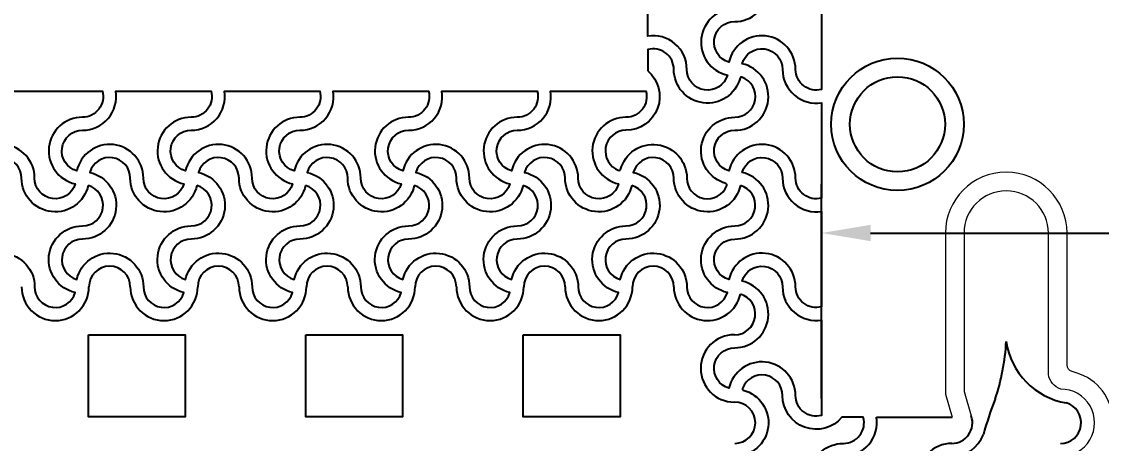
# Model space of a CAD drawing. Header units: millimetres. Extents: x 24 to 345, y 12 to 201.
# Drawn here: x 58.971 to 62.945, y 31.718 to 33.27 of the extents above; entities that cross this region are included whole.
import ezdxf

# ---------------------------------------------------------------- set-up
doc = ezdxf.new("R2010")
doc.units = ezdxf.units.MM
doc.header["$MEASUREMENT"] = 0
doc.layers.add('5th metal (rf+ground)', color=240, linetype='Continuous')
doc.styles.get("Standard").update_dxf_attribs({"font": 'arial.ttf'})
doc.dimstyles.get("Standard").update_dxf_attribs({"dimtxt": 0.18, "dimasz": 0.18, "dimexe": 0.18, "dimexo": 0.0625, "dimgap": 0.09, "dimtad": 0, "dimtih": 1, "dimtoh": 1, "dimdec": 4, "dimzin": 0, "dimdsep": 46, "dimtxsty": 'Standard', "dimcen": 0.09, "dimadec": 0, "dimazin": 0, "dimtfac": 1, "dimtdec": 4, "dimtofl": 0, "dimtmove": 0, "dimatfit": 3, "dimfxl": 1, "dimtolj": 1, "dimtzin": 0, "dimarcsym": 0})

# ---------------------------------------------------------------- blocks, each defined once
blk = doc.blocks.new('*D12')
at = {"color": 0, "lineweight": -2, "transparency": 16777216}
for p, q in [((61.9153, 31.8834), (61.9153, 32.6723)), ((65.6686, 31.8767), (65.6686, 32.6723)), ((62.0953, 32.4923), (63.3284, 32.4923)), ((65.4886, 32.4923), (64.2555, 32.4923))]:
    blk.add_line(p, q, dxfattribs=at)
at = {"color": 0, "transparency": 16777216}
for points in [[(62.0953, 32.5223), (62.0953, 32.4623), (61.9153, 32.4923)], [(65.4886, 32.5223), (65.4886, 32.4623), (65.6686, 32.4923)]]:
    blk.add_solid(points, dxfattribs=at)
at = {"layer": 'Defpoints', "color": 0, "transparency": 16777216}
for p in [(65.6686, 32.4923), (61.9153, 31.8209), (65.6686, 31.8142)]:
    blk.add_point(p, dxfattribs=at)
at = {"color": 0, "transparency": 16777216, "insert": (63.792, 32.4923), "char_height": 0.18, "attachment_point": 5}
blk.add_mtext('\\A1;3.7533', dxfattribs=at)

msp = doc.modelspace()

# ---------------------------------------------------------------- linework, layer by layer
at = {"layer": '5th metal (rf+ground)'}
msp.add_line((62.11655, 31.81421), (62.39588, 31.81421), dxfattribs=at)
msp.add_line((62.11655, 31.81421), (62.39588, 31.81421), dxfattribs=at)
msp.add_line((62.11655, 31.81421), (62.39588, 31.81421), dxfattribs=at)
msp.add_line((62.11655, 31.81421), (62.39588, 31.81421), dxfattribs=at)
for points in [[(61.4193, 33.09421, 0.4624981), (61.2753, 33.21659), (61.2753, 33.56753, -0.4945431), (61.3713, 33.49421, 0.8959788), (61.61633, 33.46724, -0.8687853), (61.5953, 33.31821, 0.8959788), (61.56833, 33.07318, -0.8687853)], [(61.4193, 33.09421, 0.4624981), (61.2753, 33.21659), (61.2753, 33.56753, -0.4945431), (61.3713, 33.49421, 0.8959788), (61.61633, 33.46724, -0.8687853), (61.5953, 33.31821, 0.8959788), (61.56833, 33.07318, -0.8687853)], [(61.4193, 33.09421, 0.4624981), (61.2753, 33.21659), (61.2753, 33.56753, -0.4945431), (61.3713, 33.49421, 0.8959788), (61.61633, 33.46724, -0.8687853), (61.5953, 33.31821, 0.8959788), (61.56833, 33.07318, -0.8687853)], [(61.4193, 33.09421, 0.4624981), (61.2753, 33.21659), (61.2753, 33.56753, -0.4945431), (61.3713, 33.49421, 0.8959788), (61.61633, 33.46724, -0.8687853), (61.5953, 33.31821, 0.8959788), (61.56833, 33.07318, -0.8687853)], [(61.7713, 33.49421, 0.4624981), (61.9153, 33.37183), (61.9153, 33.02089, -0.4945431), (61.8193, 33.09421, 0.8959788), (61.57427, 33.12118, -0.8687853), (61.5953, 33.27021, 0.8959788), (61.62227, 33.51524, -0.8687853)], [(61.7713, 33.49421, 0.4624981), (61.9153, 33.37183), (61.9153, 33.02089, -0.4945431), (61.8193, 33.09421, 0.8959788), (61.57427, 33.12118, -0.8687853), (61.5953, 33.27021, 0.8959788), (61.62227, 33.51524, -0.8687853)], [(61.7713, 33.49421, 0.4624981), (61.9153, 33.37183), (61.9153, 33.02089, -0.4945431), (61.8193, 33.09421, 0.8959788), (61.57427, 33.12118, -0.8687853), (61.5953, 33.27021, 0.8959788), (61.62227, 33.51524, -0.8687853)], [(61.7713, 33.49421, 0.4624981), (61.9153, 33.37183), (61.9153, 33.02089, -0.4945431), (61.8193, 33.09421, 0.8959788), (61.57427, 33.12118, -0.8687853), (61.5953, 33.27021, 0.8959788), (61.62227, 33.51524, -0.8687853)], [(61.2753, 33.08895, -0.6990522), (61.1953, 32.87021, 0.8396467), (61.1694, 32.72276, 0.3140027), (61.17531, 32.72548, -0.8800119), (61.4193, 32.69421, 0.8296244), (61.56612, 32.66663, 0.3532589), (61.56277, 32.67455, -0.8753594), (61.5953, 32.91821, 0.8341201), (61.62213, 33.06532, 0.111244), (61.61899, 33.06589, 0.2790122), (61.61511, 33.06226, -0.8774938), (61.3713, 33.09421, 0.4945431), (61.2753, 33.16753)], [(61.2753, 33.08895, -0.6990522), (61.1953, 32.87021, 0.8396467), (61.1694, 32.72276, 0.3140027), (61.17531, 32.72548, -0.8800119), (61.4193, 32.69421, 0.8296244), (61.56612, 32.66663, 0.3532589), (61.56277, 32.67455, -0.8753594), (61.5953, 32.91821, 0.8341201), (61.62213, 33.06532, 0.111244), (61.61899, 33.06589, 0.2790122), (61.61511, 33.06226, -0.8774938), (61.3713, 33.09421, 0.4945431), (61.2753, 33.16753)], [(61.2753, 33.08895, -0.6990522), (61.1953, 32.87021, 0.8396467), (61.1694, 32.72276, 0.3140027), (61.17531, 32.72548, -0.8800119), (61.4193, 32.69421, 0.8296244), (61.56612, 32.66663, 0.3532589), (61.56277, 32.67455, -0.8753594), (61.5953, 32.91821, 0.8341201), (61.62213, 33.06532, 0.111244), (61.61899, 33.06589, 0.2790122), (61.61511, 33.06226, -0.8774938), (61.3713, 33.09421, 0.4945431), (61.2753, 33.16753)], [(61.2753, 33.08895, -0.6990522), (61.1953, 32.87021, 0.8396467), (61.1694, 32.72276, 0.3140027), (61.17531, 32.72548, -0.8800119), (61.4193, 32.69421, 0.8296244), (61.56612, 32.66663, 0.3532589), (61.56277, 32.67455, -0.8753594), (61.5953, 32.91821, 0.8341201), (61.62213, 33.06532, 0.111244), (61.61899, 33.06589, 0.2790122), (61.61511, 33.06226, -0.8774938), (61.3713, 33.09421, 0.4945431), (61.2753, 33.16753)], [(61.7713, 33.09421, 0.4624981), (61.9153, 32.97183), (61.9153, 32.62089, -0.4945431), (61.8193, 32.69421, 0.8959788), (61.57427, 32.72118, -0.8687853), (61.5953, 32.87021, 0.8959788), (61.62227, 33.11524, -0.8687853)], [(61.7713, 33.09421, 0.4624981), (61.9153, 32.97183), (61.9153, 32.62089, -0.4945431), (61.8193, 32.69421, 0.8959788), (61.57427, 32.72118, -0.8687853), (61.5953, 32.87021, 0.8959788), (61.62227, 33.11524, -0.8687853)], [(61.7713, 33.09421, 0.4624981), (61.9153, 32.97183), (61.9153, 32.62089, -0.4945431), (61.8193, 32.69421, 0.8959788), (61.57427, 32.72118, -0.8687853), (61.5953, 32.87021, 0.8959788), (61.62227, 33.11524, -0.8687853)], [(61.7713, 33.09421, 0.4624981), (61.9153, 32.97183), (61.9153, 32.62089, -0.4945431), (61.8193, 32.69421, 0.8959788), (61.57427, 32.72118, -0.8687853), (61.5953, 32.87021, 0.8959788), (61.62227, 33.11524, -0.8687853)], [(58.7953, 32.87021, 0.4624981), (58.91767, 33.01421), (59.26862, 33.01421, -0.4945431), (59.1953, 32.91821, 0.8959788), (59.16833, 32.67318, -0.8687853), (59.0193, 32.69421, 0.8959788), (58.77427, 32.72118, -0.8687853)], [(58.7953, 32.87021, 0.4624981), (58.91767, 33.01421), (59.26862, 33.01421, -0.4945431), (59.1953, 32.91821, 0.8959788), (59.16833, 32.67318, -0.8687853), (59.0193, 32.69421, 0.8959788), (58.77427, 32.72118, -0.8687853)], [(58.7953, 32.87021, 0.4624981), (58.91767, 33.01421), (59.26862, 33.01421, -0.4945431), (59.1953, 32.91821, 0.8959788), (59.16833, 32.67318, -0.8687853), (59.0193, 32.69421, 0.8959788), (58.77427, 32.72118, -0.8687853)], [(58.7953, 32.87021, 0.4624981), (58.91767, 33.01421), (59.26862, 33.01421, -0.4945431), (59.1953, 32.91821, 0.8959788), (59.16833, 32.67318, -0.8687853), (59.0193, 32.69421, 0.8959788), (58.77427, 32.72118, -0.8687853)], [(59.1953, 32.87021, 0.4624981), (59.31767, 33.01421), (59.66862, 33.01421, -0.4945431), (59.5953, 32.91821, 0.8959788), (59.56833, 32.67318, -0.8687853), (59.4193, 32.69421, 0.8959788), (59.17427, 32.72118, -0.8687853)], [(59.1953, 32.87021, 0.4624981), (59.31767, 33.01421), (59.66862, 33.01421, -0.4945431), (59.5953, 32.91821, 0.8959788), (59.56833, 32.67318, -0.8687853), (59.4193, 32.69421, 0.8959788), (59.17427, 32.72118, -0.8687853)], [(59.1953, 32.87021, 0.4624981), (59.31767, 33.01421), (59.66862, 33.01421, -0.4945431), (59.5953, 32.91821, 0.8959788), (59.56833, 32.67318, -0.8687853), (59.4193, 32.69421, 0.8959788), (59.17427, 32.72118, -0.8687853)], [(59.1953, 32.87021, 0.4624981), (59.31767, 33.01421), (59.66862, 33.01421, -0.4945431), (59.5953, 32.91821, 0.8959788), (59.56833, 32.67318, -0.8687853), (59.4193, 32.69421, 0.8959788), (59.17427, 32.72118, -0.8687853)], [(59.5953, 32.87021, 0.4624981), (59.71767, 33.01421), (60.06862, 33.01421, -0.4945431), (59.9953, 32.91821, 0.8959788), (59.96833, 32.67318, -0.8687853), (59.8193, 32.69421, 0.8959788), (59.57427, 32.72118, -0.8687853)], [(59.5953, 32.87021, 0.4624981), (59.71767, 33.01421), (60.06862, 33.01421, -0.4945431), (59.9953, 32.91821, 0.8959788), (59.96833, 32.67318, -0.8687853), (59.8193, 32.69421, 0.8959788), (59.57427, 32.72118, -0.8687853)], [(59.5953, 32.87021, 0.4624981), (59.71767, 33.01421), (60.06862, 33.01421, -0.4945431), (59.9953, 32.91821, 0.8959788), (59.96833, 32.67318, -0.8687853), (59.8193, 32.69421, 0.8959788), (59.57427, 32.72118, -0.8687853)], [(59.5953, 32.87021, 0.4624981), (59.71767, 33.01421), (60.06862, 33.01421, -0.4945431), (59.9953, 32.91821, 0.8959788), (59.96833, 32.67318, -0.8687853), (59.8193, 32.69421, 0.8959788), (59.57427, 32.72118, -0.8687853)], [(59.9953, 32.87021, 0.4624981), (60.11767, 33.01421), (60.46862, 33.01421, -0.4945431), (60.3953, 32.91821, 0.8959788), (60.36833, 32.67318, -0.8687853), (60.2193, 32.69421, 0.8959788), (59.97427, 32.72118, -0.8687853)], [(59.9953, 32.87021, 0.4624981), (60.11767, 33.01421), (60.46862, 33.01421, -0.4945431), (60.3953, 32.91821, 0.8959788), (60.36833, 32.67318, -0.8687853), (60.2193, 32.69421, 0.8959788), (59.97427, 32.72118, -0.8687853)], [(59.9953, 32.87021, 0.4624981), (60.11767, 33.01421), (60.46862, 33.01421, -0.4945431), (60.3953, 32.91821, 0.8959788), (60.36833, 32.67318, -0.8687853), (60.2193, 32.69421, 0.8959788), (59.97427, 32.72118, -0.8687853)], [(59.9953, 32.87021, 0.4624981), (60.11767, 33.01421), (60.46862, 33.01421, -0.4945431), (60.3953, 32.91821, 0.8959788), (60.36833, 32.67318, -0.8687853), (60.2193, 32.69421, 0.8959788), (59.97427, 32.72118, -0.8687853)], [(60.3953, 32.87021, 0.4624981), (60.51767, 33.01421), (60.86862, 33.01421, -0.4945431), (60.7953, 32.91821, 0.8959788), (60.76833, 32.67318, -0.8687853), (60.6193, 32.69421, 0.8959788), (60.37427, 32.72118, -0.8687853)], [(60.3953, 32.87021, 0.4624981), (60.51767, 33.01421), (60.86862, 33.01421, -0.4945431), (60.7953, 32.91821, 0.8959788), (60.76833, 32.67318, -0.8687853), (60.6193, 32.69421, 0.8959788), (60.37427, 32.72118, -0.8687853)], [(60.3953, 32.87021, 0.4624981), (60.51767, 33.01421), (60.86862, 33.01421, -0.4945431), (60.7953, 32.91821, 0.8959788), (60.76833, 32.67318, -0.8687853), (60.6193, 32.69421, 0.8959788), (60.37427, 32.72118, -0.8687853)], [(60.3953, 32.87021, 0.4624981), (60.51767, 33.01421), (60.86862, 33.01421, -0.4945431), (60.7953, 32.91821, 0.8959788), (60.76833, 32.67318, -0.8687853), (60.6193, 32.69421, 0.8959788), (60.37427, 32.72118, -0.8687853)], [(60.7953, 32.87021, 0.4624981), (60.91767, 33.01421), (61.26862, 33.01421, -0.4945431), (61.1953, 32.91821, 0.8959788), (61.16833, 32.67318, -0.8687853), (61.0193, 32.69421, 0.8959788), (60.77427, 32.72118, -0.8687853)], [(60.7953, 32.87021, 0.4624981), (60.91767, 33.01421), (61.26862, 33.01421, -0.4945431), (61.1953, 32.91821, 0.8959788), (61.16833, 32.67318, -0.8687853), (61.0193, 32.69421, 0.8959788), (60.77427, 32.72118, -0.8687853)], [(60.7953, 32.87021, 0.4624981), (60.91767, 33.01421), (61.26862, 33.01421, -0.4945431), (61.1953, 32.91821, 0.8959788), (61.16833, 32.67318, -0.8687853), (61.0193, 32.69421, 0.8959788), (60.77427, 32.72118, -0.8687853)], [(60.7953, 32.87021, 0.4624981), (60.91767, 33.01421), (61.26862, 33.01421, -0.4945431), (61.1953, 32.91821, 0.8959788), (61.16833, 32.67318, -0.8687853), (61.0193, 32.69421, 0.8959788), (60.77427, 32.72118, -0.8687853)], [(59.21633, 32.66724, -0.8959788), (58.9713, 32.69421, 0.8687853), (58.82227, 32.71524, -0.8959788), (58.7953, 32.47021, 0.8687853), (58.77427, 32.32118, -0.8959788), (59.0193, 32.29421, 0.8687853), (59.16833, 32.27318, -0.8959788), (59.1953, 32.51821, 0.8687853)], [(59.21633, 32.66724, -0.8959788), (58.9713, 32.69421, 0.8687853), (58.82227, 32.71524, -0.8959788), (58.7953, 32.47021, 0.8687853), (58.77427, 32.32118, -0.8959788), (59.0193, 32.29421, 0.8687853), (59.16833, 32.27318, -0.8959788), (59.1953, 32.51821, 0.8687853)], [(59.21633, 32.66724, -0.8959788), (58.9713, 32.69421, 0.8687853), (58.82227, 32.71524, -0.8959788), (58.7953, 32.47021, 0.8687853), (58.77427, 32.32118, -0.8959788), (59.0193, 32.29421, 0.8687853), (59.16833, 32.27318, -0.8959788), (59.1953, 32.51821, 0.8687853)], [(59.21633, 32.66724, -0.8959788), (58.9713, 32.69421, 0.8687853), (58.82227, 32.71524, -0.8959788), (58.7953, 32.47021, 0.8687853), (58.77427, 32.32118, -0.8959788), (59.0193, 32.29421, 0.8687853), (59.16833, 32.27318, -0.8959788), (59.1953, 32.51821, 0.8687853)], [(59.61633, 32.66724, -0.8959788), (59.3713, 32.69421, 0.8687853), (59.22227, 32.71524, -0.8959788), (59.1953, 32.47021, 0.8687853), (59.17427, 32.32118, -0.8959788), (59.4193, 32.29421, 0.8687853), (59.56833, 32.27318, -0.8959788), (59.5953, 32.51821, 0.8687853)], [(59.61633, 32.66724, -0.8959788), (59.3713, 32.69421, 0.8687853), (59.22227, 32.71524, -0.8959788), (59.1953, 32.47021, 0.8687853), (59.17427, 32.32118, -0.8959788), (59.4193, 32.29421, 0.8687853), (59.56833, 32.27318, -0.8959788), (59.5953, 32.51821, 0.8687853)], [(59.61633, 32.66724, -0.8959788), (59.3713, 32.69421, 0.8687853), (59.22227, 32.71524, -0.8959788), (59.1953, 32.47021, 0.8687853), (59.17427, 32.32118, -0.8959788), (59.4193, 32.29421, 0.8687853), (59.56833, 32.27318, -0.8959788), (59.5953, 32.51821, 0.8687853)], [(59.61633, 32.66724, -0.8959788), (59.3713, 32.69421, 0.8687853), (59.22227, 32.71524, -0.8959788), (59.1953, 32.47021, 0.8687853), (59.17427, 32.32118, -0.8959788), (59.4193, 32.29421, 0.8687853), (59.56833, 32.27318, -0.8959788), (59.5953, 32.51821, 0.8687853)], [(60.01633, 32.66724, -0.8959788), (59.7713, 32.69421, 0.8687853), (59.62227, 32.71524, -0.8959788), (59.5953, 32.47021, 0.8687853), (59.57427, 32.32118, -0.8959788), (59.8193, 32.29421, 0.8687853), (59.96833, 32.27318, -0.8959788), (59.9953, 32.51821, 0.8687853)], [(60.01633, 32.66724, -0.8959788), (59.7713, 32.69421, 0.8687853), (59.62227, 32.71524, -0.8959788), (59.5953, 32.47021, 0.8687853), (59.57427, 32.32118, -0.8959788), (59.8193, 32.29421, 0.8687853), (59.96833, 32.27318, -0.8959788), (59.9953, 32.51821, 0.8687853)], [(60.01633, 32.66724, -0.8959788), (59.7713, 32.69421, 0.8687853), (59.62227, 32.71524, -0.8959788), (59.5953, 32.47021, 0.8687853), (59.57427, 32.32118, -0.8959788), (59.8193, 32.29421, 0.8687853), (59.96833, 32.27318, -0.8959788), (59.9953, 32.51821, 0.8687853)], [(60.01633, 32.66724, -0.8959788), (59.7713, 32.69421, 0.8687853), (59.62227, 32.71524, -0.8959788), (59.5953, 32.47021, 0.8687853), (59.57427, 32.32118, -0.8959788), (59.8193, 32.29421, 0.8687853), (59.96833, 32.27318, -0.8959788), (59.9953, 32.51821, 0.8687853)], [(60.41633, 32.66724, -0.8959788), (60.1713, 32.69421, 0.8687853), (60.02227, 32.71524, -0.8959788), (59.9953, 32.47021, 0.8687853), (59.97427, 32.32118, -0.8959788), (60.2193, 32.29421, 0.8687853), (60.36833, 32.27318, -0.8959788), (60.3953, 32.51821, 0.8687853)], [(60.41633, 32.66724, -0.8959788), (60.1713, 32.69421, 0.8687853), (60.02227, 32.71524, -0.8959788), (59.9953, 32.47021, 0.8687853), (59.97427, 32.32118, -0.8959788), (60.2193, 32.29421, 0.8687853), (60.36833, 32.27318, -0.8959788), (60.3953, 32.51821, 0.8687853)], [(60.41633, 32.66724, -0.8959788), (60.1713, 32.69421, 0.8687853), (60.02227, 32.71524, -0.8959788), (59.9953, 32.47021, 0.8687853), (59.97427, 32.32118, -0.8959788), (60.2193, 32.29421, 0.8687853), (60.36833, 32.27318, -0.8959788), (60.3953, 32.51821, 0.8687853)], [(60.41633, 32.66724, -0.8959788), (60.1713, 32.69421, 0.8687853), (60.02227, 32.71524, -0.8959788), (59.9953, 32.47021, 0.8687853), (59.97427, 32.32118, -0.8959788), (60.2193, 32.29421, 0.8687853), (60.36833, 32.27318, -0.8959788), (60.3953, 32.51821, 0.8687853)], [(60.81633, 32.66724, -0.8959788), (60.5713, 32.69421, 0.8687853), (60.42227, 32.71524, -0.8959788), (60.3953, 32.47021, 0.8687853), (60.37427, 32.32118, -0.8959788), (60.6193, 32.29421, 0.8687853), (60.76833, 32.27318, -0.8959788), (60.7953, 32.51821, 0.8687853)], [(60.81633, 32.66724, -0.8959788), (60.5713, 32.69421, 0.8687853), (60.42227, 32.71524, -0.8959788), (60.3953, 32.47021, 0.8687853), (60.37427, 32.32118, -0.8959788), (60.6193, 32.29421, 0.8687853), (60.76833, 32.27318, -0.8959788), (60.7953, 32.51821, 0.8687853)], [(60.81633, 32.66724, -0.8959788), (60.5713, 32.69421, 0.8687853), (60.42227, 32.71524, -0.8959788), (60.3953, 32.47021, 0.8687853), (60.37427, 32.32118, -0.8959788), (60.6193, 32.29421, 0.8687853), (60.76833, 32.27318, -0.8959788), (60.7953, 32.51821, 0.8687853)], [(60.81633, 32.66724, -0.8959788), (60.5713, 32.69421, 0.8687853), (60.42227, 32.71524, -0.8959788), (60.3953, 32.47021, 0.8687853), (60.37427, 32.32118, -0.8959788), (60.6193, 32.29421, 0.8687853), (60.76833, 32.27318, -0.8959788), (60.7953, 32.51821, 0.8687853)], [(61.21633, 32.66724, -0.8959788), (60.9713, 32.69421, 0.8687853), (60.82227, 32.71524, -0.8959788), (60.7953, 32.47021, 0.8687853), (60.77427, 32.32118, -0.8959788), (61.0193, 32.29421, 0.8687853), (61.16833, 32.27318, -0.8959788), (61.1953, 32.51821, 0.8687853)], [(61.21633, 32.66724, -0.8959788), (60.9713, 32.69421, 0.8687853), (60.82227, 32.71524, -0.8959788), (60.7953, 32.47021, 0.8687853), (60.77427, 32.32118, -0.8959788), (61.0193, 32.29421, 0.8687853), (61.16833, 32.27318, -0.8959788), (61.1953, 32.51821, 0.8687853)], [(61.21633, 32.66724, -0.8959788), (60.9713, 32.69421, 0.8687853), (60.82227, 32.71524, -0.8959788), (60.7953, 32.47021, 0.8687853), (60.77427, 32.32118, -0.8959788), (61.0193, 32.29421, 0.8687853), (61.16833, 32.27318, -0.8959788), (61.1953, 32.51821, 0.8687853)], [(61.21633, 32.66724, -0.8959788), (60.9713, 32.69421, 0.8687853), (60.82227, 32.71524, -0.8959788), (60.7953, 32.47021, 0.8687853), (60.77427, 32.32118, -0.8959788), (61.0193, 32.29421, 0.8687853), (61.16833, 32.27318, -0.8959788), (61.1953, 32.51821, 0.8687853)], [(61.61633, 32.66724, -0.8959788), (61.3713, 32.69421, 0.8687853), (61.22227, 32.71524, -0.8959788), (61.1953, 32.47021, 0.8687853), (61.17427, 32.32118, -0.8959788), (61.4193, 32.29421, 0.8687853), (61.56833, 32.27318, -0.8959788), (61.5953, 32.51821, 0.8687853)], [(61.61633, 32.66724, -0.8959788), (61.3713, 32.69421, 0.8687853), (61.22227, 32.71524, -0.8959788), (61.1953, 32.47021, 0.8687853), (61.17427, 32.32118, -0.8959788), (61.4193, 32.29421, 0.8687853), (61.56833, 32.27318, -0.8959788), (61.5953, 32.51821, 0.8687853)], [(61.61633, 32.66724, -0.8959788), (61.3713, 32.69421, 0.8687853), (61.22227, 32.71524, -0.8959788), (61.1953, 32.47021, 0.8687853), (61.17427, 32.32118, -0.8959788), (61.4193, 32.29421, 0.8687853), (61.56833, 32.27318, -0.8959788), (61.5953, 32.51821, 0.8687853)], [(61.61633, 32.66724, -0.8959788), (61.3713, 32.69421, 0.8687853), (61.22227, 32.71524, -0.8959788), (61.1953, 32.47021, 0.8687853), (61.17427, 32.32118, -0.8959788), (61.4193, 32.29421, 0.8687853), (61.56833, 32.27318, -0.8959788), (61.5953, 32.51821, 0.8687853)], [(61.7713, 32.69421, 0.4624981), (61.9153, 32.57183), (61.9153, 32.22089, -0.4945431), (61.8193, 32.29421, 0.8959788), (61.57427, 32.32118, -0.8687853), (61.5953, 32.47021, 0.8959788), (61.62227, 32.71524, -0.8687853)], [(61.7713, 32.69421, 0.4624981), (61.9153, 32.57183), (61.9153, 32.22089, -0.4945431), (61.8193, 32.29421, 0.8959788), (61.57427, 32.32118, -0.8687853), (61.5953, 32.47021, 0.8959788), (61.62227, 32.71524, -0.8687853)], [(61.7713, 32.69421, 0.4624981), (61.9153, 32.57183), (61.9153, 32.22089, -0.4945431), (61.8193, 32.29421, 0.8959788), (61.57427, 32.32118, -0.8687853), (61.5953, 32.47021, 0.8959788), (61.62227, 32.71524, -0.8687853)], [(61.7713, 32.69421, 0.4624981), (61.9153, 32.57183), (61.9153, 32.22089, -0.4945431), (61.8193, 32.29421, 0.8959788), (61.57427, 32.32118, -0.8687853), (61.5953, 32.47021, 0.8959788), (61.62227, 32.71524, -0.8687853)], [(61.7713, 32.29421, 0.4624981), (61.9153, 32.17183), (61.9153, 31.82089, -0.4945431), (61.8193, 31.89421, 0.8959788), (61.57427, 31.92118, -0.8687853), (61.5953, 32.07021, 0.8959788), (61.62227, 32.31524, -0.8687853)], [(61.7713, 32.29421, 0.4624981), (61.9153, 32.17183), (61.9153, 31.82089, -0.4945431), (61.8193, 31.89421, 0.8959788), (61.57427, 31.92118, -0.8687853), (61.5953, 32.07021, 0.8959788), (61.62227, 32.31524, -0.8687853)], [(61.7713, 32.29421, 0.4624981), (61.9153, 32.17183), (61.9153, 31.82089, -0.4945431), (61.8193, 31.89421, 0.8959788), (61.57427, 31.92118, -0.8687853), (61.5953, 32.07021, 0.8959788), (61.62227, 32.31524, -0.8687853)], [(61.7713, 32.29421, 0.4624981), (61.9153, 32.17183), (61.9153, 31.82089, -0.4945431), (61.8193, 31.89421, 0.8959788), (61.57427, 31.92118, -0.8687853), (61.5953, 32.07021, 0.8959788), (61.62227, 32.31524, -0.8687853)], [(61.99004, 31.81421, -0.6990522), (61.7713, 31.89421, 0.8396467), (61.62385, 31.92011, 0.3140027), (61.62657, 31.9142, -0.8800119), (61.5953, 31.67021, 0.8296244), (61.56772, 31.52339, 0.3532589), (61.57564, 31.52674, -0.8753594), (61.8193, 31.49421, 0.8341201), (61.96641, 31.46738, 0.111244), (61.96698, 31.47052, 0.2790122), (61.96334, 31.4744, -0.8774938), (61.9953, 31.71821, 0.4945431), (62.06862, 31.81421)], [(61.99004, 31.81421, -0.6990522), (61.7713, 31.89421, 0.8396467), (61.62385, 31.92011, 0.3140027), (61.62657, 31.9142, -0.8800119), (61.5953, 31.67021, 0.8296244), (61.56772, 31.52339, 0.3532589), (61.57564, 31.52674, -0.8753594), (61.8193, 31.49421, 0.8341201), (61.96641, 31.46738, 0.111244), (61.96698, 31.47052, 0.2790122), (61.96334, 31.4744, -0.8774938), (61.9953, 31.71821, 0.4945431), (62.06862, 31.81421)], [(61.99004, 31.81421, -0.6990522), (61.7713, 31.89421, 0.8396467), (61.62385, 31.92011, 0.3140027), (61.62657, 31.9142, -0.8800119), (61.5953, 31.67021, 0.8296244), (61.56772, 31.52339, 0.3532589), (61.57564, 31.52674, -0.8753594), (61.8193, 31.49421, 0.8341201), (61.96641, 31.46738, 0.111244), (61.96698, 31.47052, 0.2790122), (61.96334, 31.4744, -0.8774938), (61.9953, 31.71821, 0.4945431), (62.06862, 31.81421)], [(61.99004, 31.81421, -0.6990522), (61.7713, 31.89421, 0.8396467), (61.62385, 31.92011, 0.3140027), (61.62657, 31.9142, -0.8800119), (61.5953, 31.67021, 0.8296244), (61.56772, 31.52339, 0.3532589), (61.57564, 31.52674, -0.8753594), (61.8193, 31.49421, 0.8341201), (61.96641, 31.46738, 0.111244), (61.96698, 31.47052, 0.2790122), (61.96334, 31.4744, -0.8774938), (61.9953, 31.71821, 0.4945431), (62.06862, 31.81421)]]:
    msp.add_lwpolyline(points, format="xyb", close=True, dxfattribs=at)
at = {"layer": '5th metal (rf+ground)', "lineweight": 0}
for points in [[(62.98686, 31.81421, 0.3234296), (62.83649, 31.98235, -0.3329897), (62.81818, 32.0068), (62.81818, 32.49225, 1), (62.37048, 32.49225), (62.37048, 31.89983), (62.39588, 31.81421)], [(62.98686, 31.81421, 0.3234296), (62.83649, 31.98235, -0.3329897), (62.81818, 32.0068), (62.81818, 32.49225, 1), (62.37048, 32.49225), (62.37048, 31.89983), (62.39588, 31.81421)], [(62.98686, 31.81421, 0.3234296), (62.83649, 31.98235, -0.3329897), (62.81818, 32.0068), (62.81818, 32.49225, 1), (62.37048, 32.49225), (62.37048, 31.89983), (62.39588, 31.81421)], [(62.98686, 31.81421, 0.3234296), (62.83649, 31.98235, -0.3329897), (62.81818, 32.0068), (62.81818, 32.49225, 1), (62.37048, 32.49225), (62.37048, 31.89983), (62.39588, 31.81421)], [(62.79418, 31.27021, 1), (62.79418, 31.51821, -1), (62.79418, 31.67021, 1.0045171), (62.7953, 31.91821, -0.2823306), (62.74958, 31.97274), (62.74958, 32.49225, 1), (62.43908, 32.49225), (62.43908, 31.90979), (62.46596, 31.81917)], [(62.79418, 31.27021, 1), (62.79418, 31.51821, -1), (62.79418, 31.67021, 1.0045171), (62.7953, 31.91821, -0.2823306), (62.74958, 31.97274), (62.74958, 32.49225, 1), (62.43908, 32.49225), (62.43908, 31.90979), (62.46596, 31.81917)], [(62.79418, 31.27021, 1), (62.79418, 31.51821, -1), (62.79418, 31.67021, 1.0045171), (62.7953, 31.91821, -0.2823306), (62.74958, 31.97274), (62.74958, 32.49225, 1), (62.43908, 32.49225), (62.43908, 31.90979), (62.46596, 31.81917)], [(62.79418, 31.27021, 1), (62.79418, 31.51821, -1), (62.79418, 31.67021, 1.0045171), (62.7953, 31.91821, -0.2823306), (62.74958, 31.97274), (62.74958, 32.49225, 1), (62.43908, 32.49225), (62.43908, 31.90979), (62.46596, 31.81917)]]:
    msp.add_lwpolyline(points, format="xyb", dxfattribs=at)
at = {"layer": '5th metal (rf+ground)'}
for points in [[(59.2173, 32.11721), (59.5733, 32.11721), (59.5733, 31.81621), (59.2173, 31.81621)], [(59.2173, 32.11721), (59.5733, 32.11721), (59.5733, 31.81621), (59.2173, 31.81621)], [(59.2173, 32.11721), (59.5733, 32.11721), (59.5733, 31.81621), (59.2173, 31.81621)], [(59.2173, 32.11721), (59.5733, 32.11721), (59.5733, 31.81621), (59.2173, 31.81621)], [(60.0173, 32.11721), (60.3733, 32.11721), (60.3733, 31.81621), (60.0173, 31.81621)], [(60.0173, 32.11721), (60.3733, 32.11721), (60.3733, 31.81621), (60.0173, 31.81621)], [(60.0173, 32.11721), (60.3733, 32.11721), (60.3733, 31.81621), (60.0173, 31.81621)], [(60.0173, 32.11721), (60.3733, 32.11721), (60.3733, 31.81621), (60.0173, 31.81621)], [(60.8173, 32.11721), (61.1733, 32.11721), (61.1733, 31.81621), (60.8173, 31.81621)], [(60.8173, 32.11721), (61.1733, 32.11721), (61.1733, 31.81621), (60.8173, 31.81621)], [(60.8173, 32.11721), (61.1733, 32.11721), (61.1733, 31.81621), (60.8173, 31.81621)], [(60.8173, 32.11721), (61.1733, 32.11721), (61.1733, 31.81621), (60.8173, 31.81621)]]:
    msp.add_lwpolyline(points, close=True, dxfattribs=at)
for radius in [0.2436, 0.2436, 0.2436, 0.2436, 0.175, 0.175, 0.175, 0.175]:
    msp.add_circle((62.19433, 32.89225), radius, dxfattribs=at)
for centre, radius, start, end in [((59.2953, 32.29421), 0.076, 0, 180), ((59.2953, 32.29421), 0.076, 0, 180), ((59.2953, 32.29421), 0.076, 0, 180), ((59.2953, 32.29421), 0.076, 0, 180), ((59.6953, 32.29421), 0.076, 0, 180), ((59.6953, 32.29421), 0.076, 0, 180), ((59.6953, 32.29421), 0.076, 0, 180), ((59.6953, 32.29421), 0.076, 0, 180), ((60.0953, 32.29421), 0.076, 0, 180), ((60.0953, 32.29421), 0.076, 0, 180), ((60.0953, 32.29421), 0.076, 0, 180), ((60.0953, 32.29421), 0.076, 0, 180), ((60.4953, 32.29421), 0.076, 0, 180), ((60.4953, 32.29421), 0.076, 0, 180), ((60.4953, 32.29421), 0.076, 0, 180), ((60.4953, 32.29421), 0.076, 0, 180), ((60.8953, 32.29421), 0.076, 0, 180), ((60.8953, 32.29421), 0.076, 0, 180), ((60.8953, 32.29421), 0.076, 0, 180), ((60.8953, 32.29421), 0.076, 0, 180), ((61.2953, 32.29421), 0.076, 0, 180), ((61.2953, 32.29421), 0.076, 0, 180), ((61.2953, 32.29421), 0.076, 0, 180), ((61.2953, 32.29421), 0.076, 0, 180), ((59.0953, 32.29421), 0.124, 180, 0), ((59.0953, 32.29421), 0.124, 180, 0), ((59.0953, 32.29421), 0.124, 180, 0), ((59.0953, 32.29421), 0.124, 180, 0), ((59.4953, 32.29421), 0.124, 180, 0), ((59.4953, 32.29421), 0.124, 180, 0), ((59.4953, 32.29421), 0.124, 180, 0), ((59.4953, 32.29421), 0.124, 180, 0), ((59.8953, 32.29421), 0.124, 180, 0), ((59.8953, 32.29421), 0.124, 180, 0), ((59.8953, 32.29421), 0.124, 180, 0), ((59.8953, 32.29421), 0.124, 180, 0), ((60.2953, 32.29421), 0.124, 180, 0), ((60.2953, 32.29421), 0.124, 180, 0), ((60.2953, 32.29421), 0.124, 180, 0), ((60.2953, 32.29421), 0.124, 180, 0), ((60.6953, 32.29421), 0.124, 180, 0), ((60.6953, 32.29421), 0.124, 180, 0), ((60.6953, 32.29421), 0.124, 180, 0), ((60.6953, 32.29421), 0.124, 180, 0), ((61.0953, 32.29421), 0.124, 180, 0), ((61.0953, 32.29421), 0.124, 180, 0), ((61.0953, 32.29421), 0.124, 180, 0), ((61.0953, 32.29421), 0.124, 180, 0), ((61.4953, 32.29421), 0.124, 180, 347.43866), ((61.4953, 32.29421), 0.124, 180, 347.43866), ((61.4953, 32.29421), 0.124, 180, 347.43866), ((61.4953, 32.29421), 0.124, 180, 347.43866), ((61.5953, 32.19421), 0.076, 270, 73.93453), ((61.5953, 32.19421), 0.076, 270, 73.93453), ((61.5953, 32.19421), 0.076, 270, 73.93453), ((61.5953, 32.19421), 0.076, 270, 73.93453), ((61.59418, 31.99421), 0.124, 90, 270), ((61.59418, 31.99421), 0.124, 90, 270), ((61.59418, 31.99421), 0.124, 90, 270), ((61.59418, 31.99421), 0.124, 90, 270), ((61.81328, 32.13296), 0.78207, 341.20358, 357.08145), ((61.81328, 32.13296), 0.78207, 341.20358, 357.08145), ((61.81328, 32.13296), 0.78207, 341.20358, 357.08145), ((61.81328, 32.13296), 0.78207, 341.20358, 357.08145), ((62.8599, 32.13188), 0.26838, 188.29931, 260.41381), ((62.8599, 32.13188), 0.26838, 188.29931, 260.41381), ((62.8599, 32.13188), 0.26838, 188.29931, 260.41381), ((62.8599, 32.13188), 0.26838, 188.29931, 260.41381), ((61.5953, 31.79421), 0.076, 270, 90), ((61.5953, 31.79421), 0.076, 270, 90), ((61.5953, 31.79421), 0.076, 270, 90), ((61.5953, 31.79421), 0.076, 270, 90), ((63.86231, 31.37319), 1.40374, 158.79315, 164.39848), ((63.86231, 31.37319), 1.40374, 158.79315, 164.39848), ((63.86231, 31.37319), 1.40374, 158.79315, 164.39848), ((63.86231, 31.37319), 1.40374, 158.79315, 164.39848), ((62.79418, 31.79421), 0.076, 270, 73.93453), ((62.79418, 31.79421), 0.076, 270, 73.93453), ((62.79418, 31.79421), 0.076, 270, 73.93453), ((62.79418, 31.79421), 0.076, 270, 73.93453), ((61.99418, 31.79421), 0.124, 270, 9.2818), ((61.99418, 31.79421), 0.124, 270, 9.2818), ((61.99418, 31.79421), 0.124, 270, 9.2818), ((61.99418, 31.79421), 0.124, 270, 9.2818), ((62.39418, 31.79421), 0.076, 270, 19.17495), ((62.39418, 31.79421), 0.076, 270, 19.17495), ((62.39418, 31.79421), 0.076, 270, 19.17495), ((62.39418, 31.79421), 0.076, 270, 19.17495), ((62.39418, 31.79421), 0.124, 270, 339.46578), ((62.39418, 31.79421), 0.124, 270, 339.46578), ((62.39418, 31.79421), 0.124, 270, 339.46578), ((62.39418, 31.79421), 0.124, 270, 339.46578), ((62.39418, 31.59421), 0.124, 90, 270), ((62.39418, 31.59421), 0.124, 90, 270), ((62.39418, 31.59421), 0.124, 90, 270), ((62.39418, 31.59421), 0.124, 90, 270)]:
    msp.add_arc(centre, radius, start, end, dxfattribs=at)

# ---------------------------------------------------------------- dimensions: what is measured, and where the dimension line sits
dim = msp.add_linear_dim(base=(65.66862, 32.49225), p1=(61.9153, 31.82089), p2=(65.66862, 31.81421), dimstyle='Standard')
dim.commit()
dim.dimension.update_dxf_attribs({"geometry": '*D12', "text_midpoint": (63.79196, 32.49225)})

doc.saveas('drawing.dxf')
